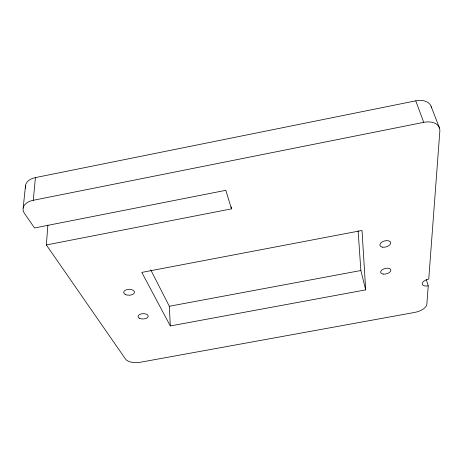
<?xml version="1.0" encoding="UTF-8"?>
<svg xmlns="http://www.w3.org/2000/svg" width="463" height="463" viewBox="0 0 463 463"><rect width="100%" height="100%" fill="white"/><g stroke="black" fill="none" stroke-linecap="round" stroke-linejoin="round"><path stroke-width="0.69" d="M426.319 279.716L428.24 285.85L426.863 304.232A12.264 5.903 -14.4 0 1 414.593 312.438L140.324 362.251A11.87 5.625 -2.7 0 1 125.571 359.132L46.346 244.956L47.874 225.082M46.346 244.956L231.442 208.877L225.834 190.316L34.557 227.964L24.533 213.518A16.876 10.348 5.9 0 1 33.261 200.288L35.419 177.595L415.768 100.836A16.975 11.326 -23.1 0 1 431.516 107.885M23.15 208.107L25.54 185.455M33.261 200.288L423.738 122.348A17.415 11.21 -22.1 0 1 439.85 131.087L428.75 279.085A6.476 3.241 -15.6 0 0 422.204 283.628A6.476 3.241 -15.6 0 0 428.24 285.85M150.753 269.906L169.325 306.257L360.862 270.519L358.119 230.863M170.309 325.952L365.689 289.879L362.025 230.47L141.794 272.406L170.309 325.952L169.325 306.257M431.232 106.716L439.509 128.106M415.768 100.836L423.738 122.348M360.862 270.519L365.689 289.879M231.187 206.793L231.442 208.877M25.65 188.221A16.46 10.47 6.9 0 1 35.419 177.595M139.6 318.347A5.105 2.656 -2.4 0 0 148.073 316.796A5.105 2.656 -2.4 0 0 141.684 313.816A5.105 2.656 -2.4 0 0 139.6 318.347M125.415 294.509A5.406 2.952 -1.3 0 0 134.357 292.847A5.406 2.952 -1.3 0 0 127.487 289.485A5.406 2.952 -1.3 0 0 125.415 294.509M382.583 247.184A5.55 3.096 -15.2 0 0 390.685 242.936A5.55 3.096 -15.2 0 0 382.548 241.692A5.55 3.096 -15.2 0 0 382.583 247.184M383.185 274.096A5.238 2.778 -14.4 0 0 390.853 270.236A5.238 2.778 -14.4 0 0 383.156 269.182A5.238 2.778 -14.4 0 0 383.185 274.096"/></g></svg>
